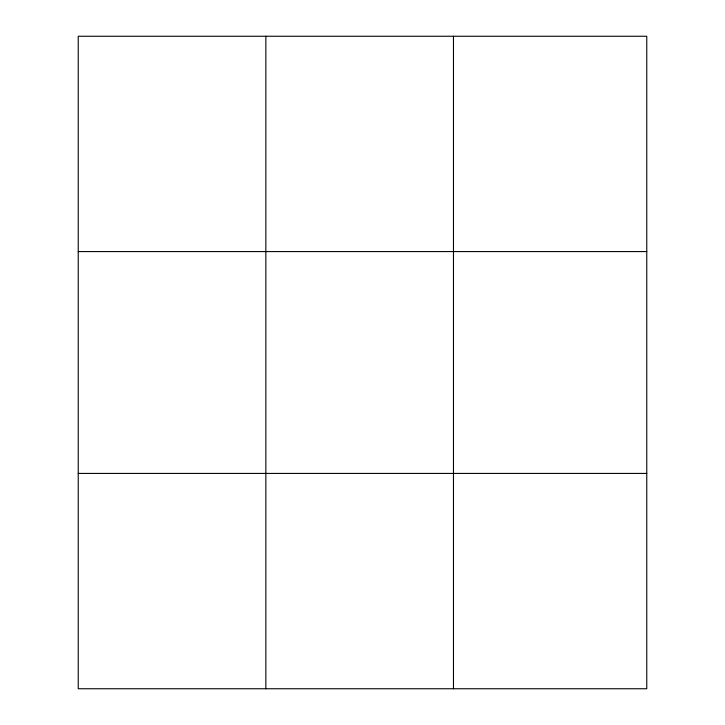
<?xml version="1.0" encoding="UTF-8"?>
<svg xmlns="http://www.w3.org/2000/svg" width="725" height="725" viewBox="0 0 725 725"><rect width="100%" height="100%" fill="white"/><g stroke="black" fill="none" stroke-linecap="round" stroke-linejoin="round"><path stroke-width="1.09" d="M265.848 688.75L265.848 36.25M453.469 688.75L453.469 36.25M646.763 251.575L646.763 36.25L78.237 36.25L78.237 688.75L646.763 688.75L646.763 251.575L78.237 251.575M78.237 473.425L646.763 473.425"/></g></svg>
